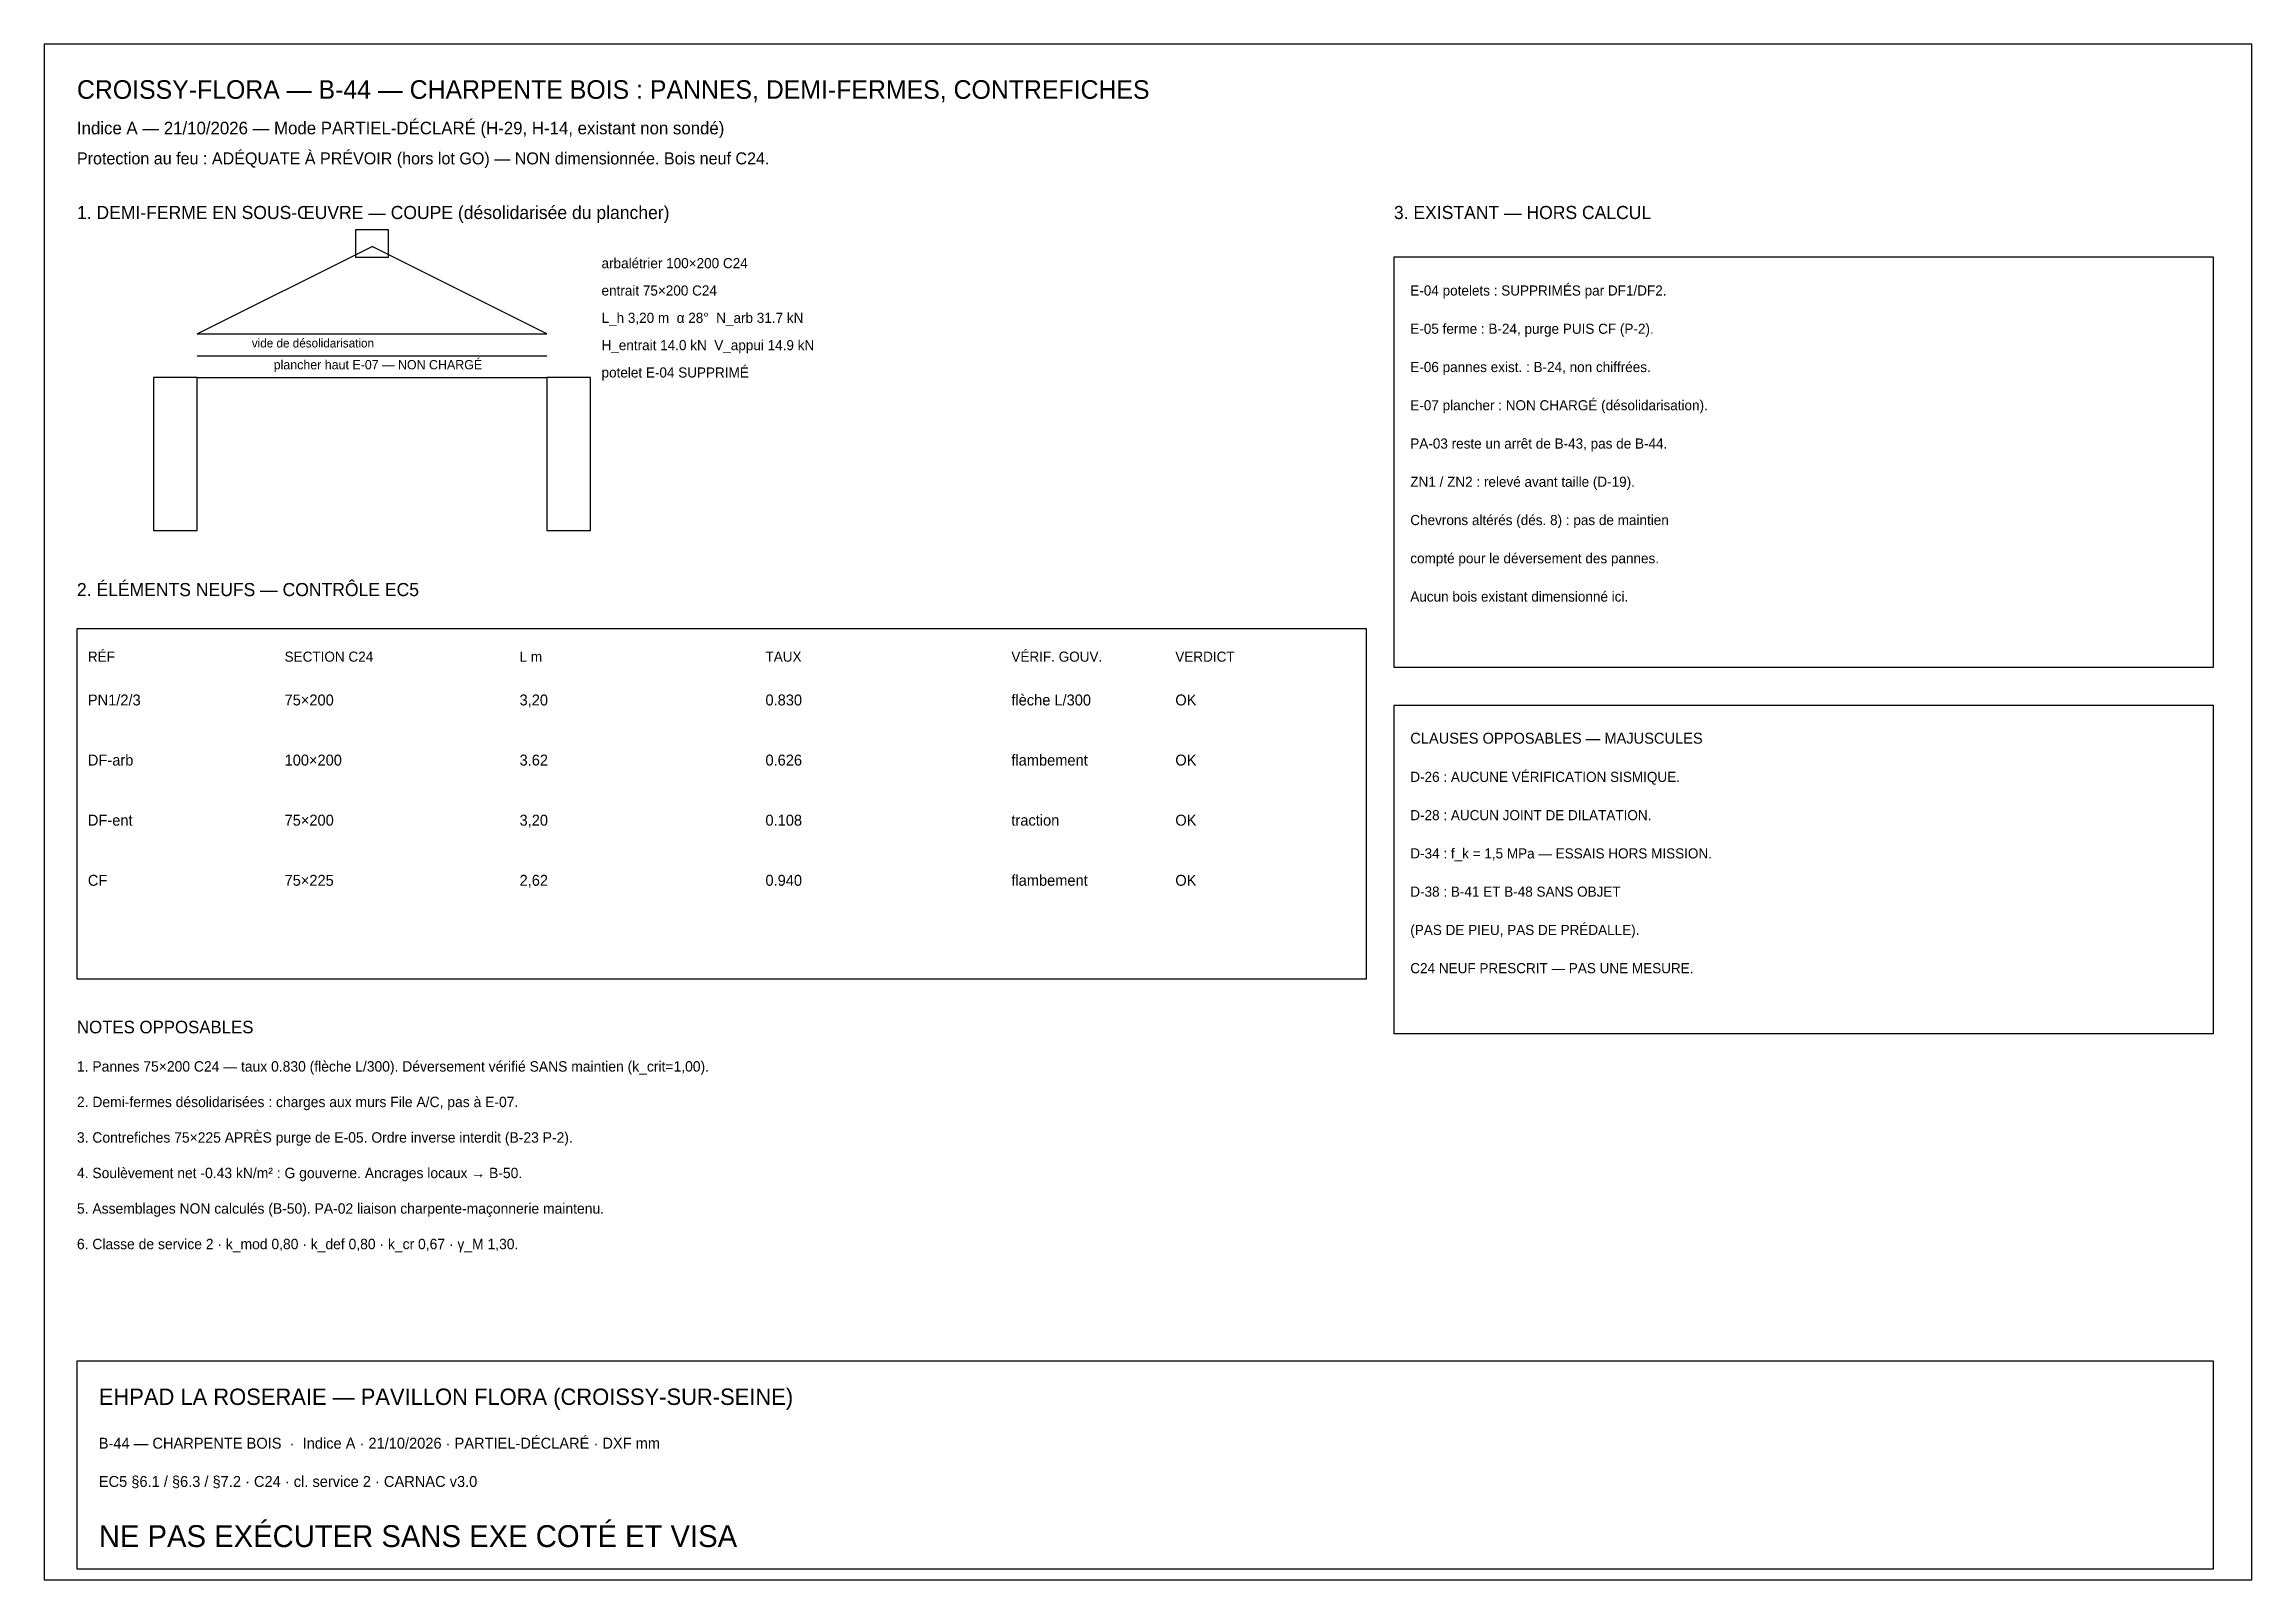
# Model space of a CAD drawing. Header units: metres. Extents: x 8 to 412, y 8 to 289.
import ezdxf

# ---------------------------------------------------------------- set-up
doc = ezdxf.new("R2010")
doc.units = ezdxf.units.M
for name, color, linetype in [('CHARPENTE-AXES', 1, 'Continuous'), ('CHARPENTE-CARTOUCHE', 7, 'Continuous'), ('CHARPENTE-COFFRAGE', 5, 'Continuous'), ('CHARPENTE-EXISTANT', 8, 'Continuous'), ('CHARPENTE-HABILLAGE-TEXTE', 7, 'Continuous')]:
    doc.layers.add(name, color=color, linetype=linetype)

msp = doc.modelspace()

# ---------------------------------------------------------------- linework, layer by layer
at = {"layer": 'CHARPENTE-AXES'}
msp.add_line((36, 232), (100, 232), dxfattribs=at)
at = {"layer": 'CHARPENTE-CARTOUCHE'}
for points in [[(8, 8), (412, 8), (412, 289), (8, 289), (8, 8)], [(255, 175), (405, 175), (405, 250), (255, 250), (255, 175)], [(14, 118), (250, 118), (250, 182), (14, 182), (14, 118)], [(255, 108), (405, 108), (405, 168), (255, 168), (255, 108)], [(14, 10), (405, 10), (405, 48), (14, 48), (14, 10)]]:
    msp.add_lwpolyline(points, dxfattribs=at)
at = {"layer": 'CHARPENTE-COFFRAGE'}
for p, q in [((36, 236), (68, 252)), ((100, 236), (68, 252)), ((36, 236), (100, 236))]:
    msp.add_line(p, q, dxfattribs=at)
msp.add_lwpolyline([(65, 250), (71, 250), (71, 255), (65, 255), (65, 250)], dxfattribs=at)
at = {"layer": 'CHARPENTE-EXISTANT'}
msp.add_line((36, 228), (100, 228), dxfattribs=at)
for points in [[(28, 200), (36, 200), (36, 228), (28, 228), (28, 200)], [(100, 200), (108, 200), (108, 228), (100, 228), (100, 200)]]:
    msp.add_lwpolyline(points, dxfattribs=at)

# ---------------------------------------------------------------- texts
at = {"layer": 'CHARPENTE-AXES'}
for s, height, p in [('CROISSY-FLORA — B-44 — CHARPENTE BOIS : PANNES, DEMI-FERMES, CONTREFICHES', 3.4, (14, 279)), ('Indice A — 21/10/2026 — Mode PARTIEL-DÉCLARÉ (H-29, H-14, existant non sondé)', 2.3, (14, 272.5)), ('1. DEMI-FERME EN SOUS-ŒUVRE — COUPE (désolidarisée du plancher)', 2.4, (14, 257)), ('3. EXISTANT — HORS CALCUL', 2.4, (255, 257)), ('arbalétrier 100×200 C24', 1.85, (110, 248)), ('vide de désolidarisation', 1.6, (46, 233.5)), ('plancher haut E-07 — NON CHARGÉ', 1.7, (50, 229.5)), ('potelet E-04 SUPPRIMÉ', 1.85, (110, 228)), ('2. ÉLÉMENTS NEUFS — CONTRÔLE EC5', 2.4, (14, 188)), ('RÉF', 1.85, (16, 176)), ('SECTION C24', 1.85, (52, 176)), ('L m', 1.85, (95, 176)), ('TAUX', 1.85, (140, 176)), ('VÉRIF. GOUV.', 1.85, (185, 176)), ('VERDICT', 1.85, (215, 176)), ('CLAUSES OPPOSABLES — MAJUSCULES', 2, (258, 161)), ('D-26 : AUCUNE VÉRIFICATION SISMIQUE.', 1.85, (258, 154)), ('D-28 : AUCUN JOINT DE DILATATION.', 1.85, (258, 147)), ('D-34 : f_k = 1,5 MPa — ESSAIS HORS MISSION.', 1.85, (258, 140)), ('D-38 : B-41 ET B-48 SANS OBJET', 1.85, (258, 133)), ('(PAS DE PIEU, PAS DE PRÉDALLE).', 1.85, (258, 126)), ('C24 NEUF PRESCRIT — PAS UNE MESURE.', 1.85, (258, 119)), ('NOTES OPPOSABLES', 2.3, (14, 108)), ('EHPAD LA ROSERAIE — PAVILLON FLORA (CROISSY-SUR-SEINE)', 3, (18, 40)), ('NE PAS EXÉCUTER SANS EXE COTÉ ET VISA', 4, (18, 14))]:
    msp.add_text(s, height=height, dxfattribs=at).set_placement(p)
at = {"layer": 'CHARPENTE-HABILLAGE-TEXTE'}
for s, height, p in [('Protection au feu : ADÉQUATE À PRÉVOIR (hors lot GO) — NON dimensionnée. Bois neuf C24.', 2.2, (14, 267)), ('entrait 75×200 C24', 1.85, (110, 243)), ('E-04 potelets : SUPPRIMÉS par DF1/DF2.', 1.85, (258, 243)), ('L_h 3,20 m  α 28°  N_arb 31.7 kN', 1.85, (110, 238)), ('H_entrait 14.0 kN  V_appui 14.9 kN', 1.85, (110, 233)), ('E-05 ferme : B-24, purge PUIS CF (P-2).', 1.85, (258, 236)), ('E-06 pannes exist. : B-24, non chiffrées.', 1.85, (258, 229)), ('E-07 plancher : NON CHARGÉ (désolidarisation).', 1.85, (258, 222)), ('PA-03 reste un arrêt de B-43, pas de B-44.', 1.85, (258, 215)), ('ZN1 / ZN2 : relevé avant taille (D-19).', 1.85, (258, 208)), ('Chevrons altérés (dés. 8) : pas de maintien', 1.85, (258, 201)), ('compté pour le déversement des pannes.', 1.85, (258, 194)), ('Aucun bois existant dimensionné ici.', 1.85, (258, 187)), ('PN1/2/3', 2, (16, 168)), ('75×200', 2, (52, 168)), ('3,20', 2, (95, 168)), ('0.830', 2, (140, 168)), ('flèche L/300', 2, (185, 168)), ('OK', 2, (215, 168)), ('DF-arb', 2, (16, 157)), ('100×200', 2, (52, 157)), ('3.62', 2, (95, 157)), ('0.626', 2, (140, 157)), ('flambement', 2, (185, 157)), ('OK', 2, (215, 157)), ('DF-ent', 2, (16, 146)), ('75×200', 2, (52, 146)), ('3,20', 2, (95, 146)), ('0.108', 2, (140, 146)), ('traction', 2, (185, 146)), ('OK', 2, (215, 146)), ('CF', 2, (16, 135)), ('75×225', 2, (52, 135)), ('2,62', 2, (95, 135)), ('0.940', 2, (140, 135)), ('flambement', 2, (185, 135)), ('OK', 2, (215, 135)), ('1. Pannes 75×200 C24 — taux 0.830 (flèche L/300). Déversement vérifié SANS maintien (k_crit=1,00).', 1.9, (14, 101)), ('2. Demi-fermes désolidarisées : charges aux murs File A/C, pas à E-07.', 1.9, (14, 94.5)), ('3. Contrefiches 75×225 APRÈS purge de E-05. Ordre inverse interdit (B-23 P-2).', 1.9, (14, 88)), ('4. Soulèvement net -0.43 kN/m² : G gouverne. Ancrages locaux → B-50.', 1.9, (14, 81.5)), ('5. Assemblages NON calculés (B-50). PA-02 liaison charpente-maçonnerie maintenu.', 1.9, (14, 75)), ('6. Classe de service 2 · k_mod 0,80 · k_def 0,80 · k_cr 0,67 · γ_M 1,30.', 1.9, (14, 68.5)), ('B-44 — CHARPENTE BOIS  ·  Indice A · 21/10/2026 · PARTIEL-DÉCLARÉ · DXF mm', 2, (18, 32)), ('EC5 §6.1 / §6.3 / §7.2 · C24 · cl. service 2 · CARNAC v3.0', 2, (18, 25))]:
    msp.add_text(s, height=height, dxfattribs=at).set_placement(p)

doc.saveas('drawing.dxf')
